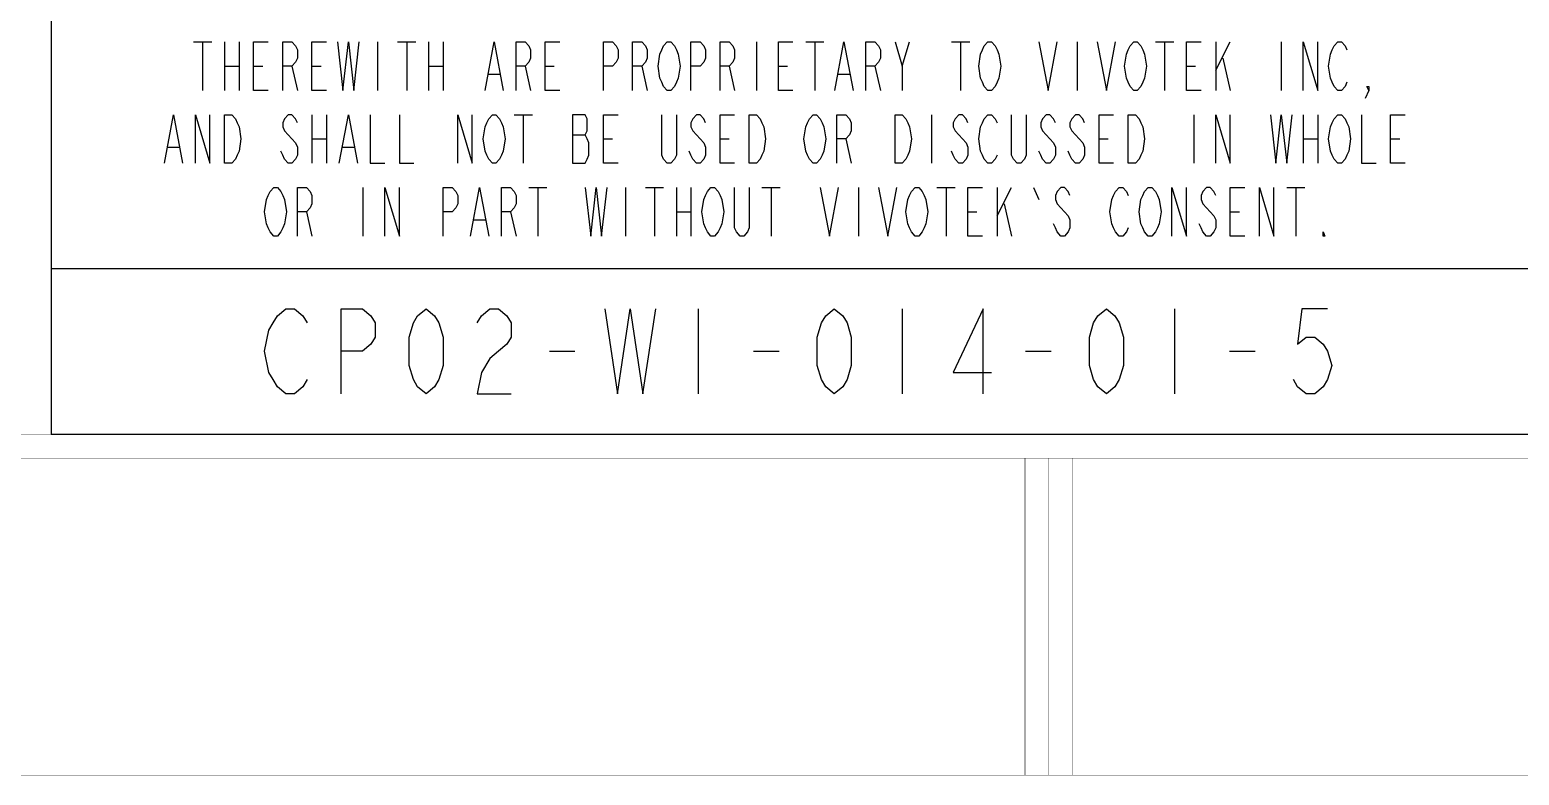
# Model space of a CAD drawing. Header units: millimetres. Extents: x 42 to 799, y 30 to 564.
# Drawn here: x 669.39 to 706.17, y 29.7 to 48.13 of the extents above; entities that cross this region are included whole.
import ezdxf

# ---------------------------------------------------------------- set-up
doc = ezdxf.new("R2010")
doc.units = ezdxf.units.MM
doc.header["$LTSCALE"] = 46.255
doc.layers.get('0').update_dxf_attribs({"linetype": 'CONTINUOUS'})

msp = doc.modelspace()

# ---------------------------------------------------------------- linework, layer by layer
at = {"color": 2, "linetype": 'Continuous'}
for p, q in [((669.917, 66.826), (669.917, 38.126)), ((673.432, 47.826), (673.882, 47.826)), ((673.657, 47.826), (673.657, 46.626)), ((674.197, 47.826), (674.197, 46.626)), ((674.557, 47.826), (674.557, 46.626)), ((677.977, 47.826), (677.977, 46.626)), ((678.472, 47.826), (678.922, 47.826)), ((678.697, 47.826), (678.697, 46.626)), ((679.237, 47.826), (679.237, 46.626)), ((679.597, 47.826), (679.597, 46.626)), ((687.337, 47.826), (687.337, 46.626)), ((688.552, 47.826), (689.002, 47.826)), ((688.777, 47.826), (688.777, 46.626)), ((690.937, 47.226), (691.117, 47.826)), ((692.152, 47.826), (692.602, 47.826)), ((692.377, 47.826), (692.377, 46.626)), ((695.257, 47.826), (695.257, 46.626)), ((697.192, 47.826), (697.642, 47.826)), ((697.417, 47.826), (697.417, 46.626)), ((698.677, 47.826), (698.677, 46.626)), ((698.677, 47.126), (699.037, 47.826)), ((700.297, 47.826), (700.297, 46.626)), ((674.197, 47.226), (674.557, 47.226)), ((674.917, 47.226), (675.142, 47.226)), ((675.862, 47.226), (675.997, 46.626)), ((676.357, 47.226), (676.582, 47.226)), ((679.237, 47.226), (679.597, 47.226)), ((681.622, 47.226), (681.757, 46.626)), ((682.117, 47.226), (682.342, 47.226)), ((684.502, 47.226), (684.637, 46.626)), ((686.662, 47.226), (686.797, 46.626)), ((687.877, 47.226), (688.102, 47.226)), ((690.262, 47.226), (690.397, 46.626)), ((697.957, 47.226), (698.182, 47.226)), ((698.857, 47.426), (699.037, 46.626)), ((680.722, 47.026), (680.992, 47.026)), ((689.362, 47.026), (689.632, 47.026)), ((676.357, 46.026), (676.357, 44.826)), ((676.717, 46.026), (676.717, 44.826)), ((681.352, 46.026), (681.802, 46.026)), ((681.577, 46.026), (681.577, 44.826)), ((691.657, 46.026), (691.657, 44.826)), ((698.137, 46.026), (698.137, 44.826)), ((700.837, 46.026), (700.837, 44.826)), ((701.197, 46.026), (701.197, 44.826)), ((676.357, 45.426), (676.717, 45.426)), ((682.792, 45.526), (683.107, 45.526)), ((683.557, 45.426), (683.782, 45.426)), ((686.437, 45.426), (686.662, 45.426)), ((689.542, 45.426), (689.677, 44.826)), ((695.797, 45.426), (696.022, 45.426)), ((700.837, 45.426), (701.197, 45.426)), ((702.997, 45.426), (703.222, 45.426)), ((672.802, 45.226), (673.072, 45.226)), ((677.122, 45.226), (677.392, 45.226)), ((677.617, 44.226), (677.617, 43.026)), ((681.712, 44.226), (682.162, 44.226)), ((681.937, 44.226), (681.937, 43.026)), ((684.097, 44.226), (684.097, 43.026)), ((684.592, 44.226), (685.042, 44.226)), ((684.817, 44.226), (684.817, 43.026)), ((685.357, 44.226), (685.357, 43.026)), ((685.717, 44.226), (685.717, 43.026)), ((687.472, 44.226), (687.922, 44.226)), ((687.697, 44.226), (687.697, 43.026)), ((689.857, 44.226), (689.857, 43.026)), ((691.792, 44.226), (692.242, 44.226)), ((692.017, 44.226), (692.017, 43.026)), ((693.277, 44.226), (693.277, 43.026)), ((693.277, 43.526), (693.637, 44.226)), ((694.177, 44.226), (694.312, 43.926)), ((700.432, 44.226), (700.882, 44.226)), ((700.657, 44.226), (700.657, 43.026)), ((693.457, 43.826), (693.637, 43.026)), ((676.222, 43.626), (676.357, 43.026)), ((680.362, 43.426), (680.632, 43.426)), ((681.262, 43.626), (681.397, 43.026)), ((685.357, 43.626), (685.717, 43.626)), ((692.557, 43.626), (692.782, 43.626)), ((699.037, 43.626), (699.262, 43.626)), ((669.917, 42.226), (789.917, 42.226)), ((685.897, 41.226), (685.897, 39.126)), ((690.937, 41.226), (690.937, 39.126)), ((697.657, 41.226), (697.657, 39.126)), ((682.222, 40.176), (682.852, 40.176)), ((687.262, 40.176), (687.892, 40.176)), ((693.982, 40.176), (694.612, 40.176)), ((699.022, 40.176), (699.652, 40.176)), ((669.917, 38.126), (789.917, 38.126))]:
    msp.add_line(p, q, dxfattribs=at)
for points in [[(675.277, 46.626), (674.917, 46.626), (674.917, 47.826), (675.277, 47.826)], [(675.637, 46.626), (675.637, 47.826), (675.862, 47.826), (675.952, 47.726), (675.997, 47.626), (675.997, 47.426), (675.952, 47.326), (675.862, 47.226), (675.637, 47.226)], [(676.717, 46.626), (676.357, 46.626), (676.357, 47.826), (676.717, 47.826)], [(676.987, 47.826), (677.122, 46.626), (677.257, 47.826), (677.392, 46.626), (677.527, 47.826)], [(680.632, 46.626), (680.857, 47.826), (681.082, 46.626)], [(681.397, 46.626), (681.397, 47.826), (681.622, 47.826), (681.712, 47.726), (681.757, 47.626), (681.757, 47.426), (681.712, 47.326), (681.622, 47.226), (681.397, 47.226)], [(682.477, 46.626), (682.117, 46.626), (682.117, 47.826), (682.477, 47.826)], [(683.557, 46.626), (683.557, 47.826), (683.782, 47.826), (683.872, 47.726), (683.917, 47.626), (683.917, 47.426), (683.872, 47.326), (683.782, 47.226), (683.557, 47.226)], [(684.277, 46.626), (684.277, 47.826), (684.502, 47.826), (684.592, 47.726), (684.637, 47.626), (684.637, 47.426), (684.592, 47.326), (684.502, 47.226), (684.277, 47.226)], [(685.357, 46.826), (685.312, 46.726), (685.222, 46.626), (685.132, 46.626), (685.042, 46.726), (684.997, 46.826), (684.952, 46.926), (684.907, 47.226), (684.952, 47.526), (684.997, 47.626), (685.042, 47.726), (685.132, 47.826), (685.222, 47.826), (685.312, 47.726), (685.357, 47.626), (685.402, 47.526), (685.447, 47.226), (685.402, 46.926), (685.357, 46.826)], [(685.717, 46.626), (685.717, 47.826), (685.942, 47.826), (686.032, 47.726), (686.077, 47.626), (686.077, 47.426), (686.032, 47.326), (685.942, 47.226), (685.717, 47.226)], [(686.437, 46.626), (686.437, 47.826), (686.662, 47.826), (686.752, 47.726), (686.797, 47.626), (686.797, 47.426), (686.752, 47.326), (686.662, 47.226), (686.437, 47.226)], [(688.237, 46.626), (687.877, 46.626), (687.877, 47.826), (688.237, 47.826)], [(689.272, 46.626), (689.497, 47.826), (689.722, 46.626)], [(690.037, 46.626), (690.037, 47.826), (690.262, 47.826), (690.352, 47.726), (690.397, 47.626), (690.397, 47.426), (690.352, 47.326), (690.262, 47.226), (690.037, 47.226)], [(690.757, 47.826), (690.937, 47.226), (690.937, 46.626)], [(693.277, 46.826), (693.232, 46.726), (693.142, 46.626), (693.052, 46.626), (692.962, 46.726), (692.917, 46.826), (692.872, 46.926), (692.827, 47.226), (692.872, 47.526), (692.917, 47.626), (692.962, 47.726), (693.052, 47.826), (693.142, 47.826), (693.232, 47.726), (693.277, 47.626), (693.322, 47.526), (693.367, 47.226), (693.322, 46.926), (693.277, 46.826)], [(694.312, 47.826), (694.537, 46.626), (694.762, 47.826)], [(695.752, 47.826), (695.977, 46.626), (696.202, 47.826)], [(696.877, 46.826), (696.832, 46.726), (696.742, 46.626), (696.652, 46.626), (696.562, 46.726), (696.517, 46.826), (696.472, 46.926), (696.427, 47.226), (696.472, 47.526), (696.517, 47.626), (696.562, 47.726), (696.652, 47.826), (696.742, 47.826), (696.832, 47.726), (696.877, 47.626), (696.922, 47.526), (696.967, 47.226), (696.922, 46.926), (696.877, 46.826)], [(698.317, 46.626), (697.957, 46.626), (697.957, 47.826), (698.317, 47.826)], [(700.837, 46.626), (700.837, 47.826), (701.197, 46.626), (701.197, 47.826)], [(701.917, 46.826), (701.872, 46.726), (701.782, 46.626), (701.692, 46.626), (701.602, 46.726), (701.557, 46.826), (701.512, 46.926), (701.467, 47.226), (701.512, 47.526), (701.557, 47.626), (701.602, 47.726), (701.692, 47.826), (701.782, 47.826), (701.872, 47.726), (701.917, 47.626)], [(702.457, 46.626), (702.412, 46.726), (702.457, 46.726), (702.457, 46.626), (702.367, 46.426)], [(672.712, 44.826), (672.937, 46.026), (673.162, 44.826)], [(673.477, 44.826), (673.477, 46.026), (673.837, 44.826), (673.837, 46.026)], [(674.197, 46.026), (674.377, 46.026), (674.467, 45.926), (674.512, 45.826), (674.557, 45.726), (674.602, 45.426), (674.557, 45.126), (674.512, 45.026), (674.467, 44.926), (674.377, 44.826), (674.197, 44.826), (674.197, 46.026)], [(675.997, 45.826), (675.952, 45.926), (675.862, 46.026), (675.772, 46.026), (675.682, 45.926), (675.637, 45.826), (675.637, 45.726), (675.682, 45.626), (675.772, 45.526), (675.862, 45.426), (675.952, 45.326), (675.997, 45.226), (675.997, 45.026), (675.952, 44.926), (675.862, 44.826), (675.772, 44.826), (675.682, 44.926), (675.637, 45.026), (675.592, 45.126)], [(677.032, 44.826), (677.257, 46.026), (677.482, 44.826)], [(677.797, 46.026), (677.797, 44.826), (678.157, 44.826)], [(678.517, 46.026), (678.517, 44.826), (678.877, 44.826)], [(679.957, 44.826), (679.957, 46.026), (680.317, 44.826), (680.317, 46.026)], [(681.037, 45.026), (680.992, 44.926), (680.902, 44.826), (680.812, 44.826), (680.722, 44.926), (680.677, 45.026), (680.632, 45.126), (680.587, 45.426), (680.632, 45.726), (680.677, 45.826), (680.722, 45.926), (680.812, 46.026), (680.902, 46.026), (680.992, 45.926), (681.037, 45.826), (681.082, 45.726), (681.127, 45.426), (681.082, 45.126), (681.037, 45.026)], [(682.792, 46.026), (682.792, 44.826), (683.107, 44.826), (683.152, 44.926), (683.197, 45.026), (683.197, 45.326), (683.152, 45.426), (683.107, 45.526), (683.152, 45.626), (683.152, 45.926), (683.107, 46.026), (682.792, 46.026)], [(683.917, 44.826), (683.557, 44.826), (683.557, 46.026), (683.917, 46.026)], [(685.357, 46.026), (685.357, 45.026), (685.312, 44.926), (685.222, 44.826), (685.132, 44.826), (685.042, 44.926), (684.997, 45.026), (684.997, 46.026)], [(686.077, 45.826), (686.032, 45.926), (685.942, 46.026), (685.852, 46.026), (685.762, 45.926), (685.717, 45.826), (685.717, 45.726), (685.762, 45.626), (685.852, 45.526), (685.942, 45.426), (686.032, 45.326), (686.077, 45.226), (686.077, 45.026), (686.032, 44.926), (685.942, 44.826), (685.852, 44.826), (685.762, 44.926), (685.717, 45.026), (685.672, 45.126)], [(686.797, 44.826), (686.437, 44.826), (686.437, 46.026), (686.797, 46.026)], [(687.157, 46.026), (687.337, 46.026), (687.427, 45.926), (687.472, 45.826), (687.517, 45.726), (687.562, 45.426), (687.517, 45.126), (687.472, 45.026), (687.427, 44.926), (687.337, 44.826), (687.157, 44.826), (687.157, 46.026)], [(688.957, 45.026), (688.912, 44.926), (688.822, 44.826), (688.732, 44.826), (688.642, 44.926), (688.597, 45.026), (688.552, 45.126), (688.507, 45.426), (688.552, 45.726), (688.597, 45.826), (688.642, 45.926), (688.732, 46.026), (688.822, 46.026), (688.912, 45.926), (688.957, 45.826), (689.002, 45.726), (689.047, 45.426), (689.002, 45.126), (688.957, 45.026)], [(689.317, 44.826), (689.317, 46.026), (689.542, 46.026), (689.632, 45.926), (689.677, 45.826), (689.677, 45.626), (689.632, 45.526), (689.542, 45.426), (689.317, 45.426)], [(690.757, 46.026), (690.937, 46.026), (691.027, 45.926), (691.072, 45.826), (691.117, 45.726), (691.162, 45.426), (691.117, 45.126), (691.072, 45.026), (691.027, 44.926), (690.937, 44.826), (690.757, 44.826), (690.757, 46.026)], [(692.557, 45.826), (692.512, 45.926), (692.422, 46.026), (692.332, 46.026), (692.242, 45.926), (692.197, 45.826), (692.197, 45.726), (692.242, 45.626), (692.332, 45.526), (692.422, 45.426), (692.512, 45.326), (692.557, 45.226), (692.557, 45.026), (692.512, 44.926), (692.422, 44.826), (692.332, 44.826), (692.242, 44.926), (692.197, 45.026), (692.152, 45.126)], [(693.277, 45.026), (693.232, 44.926), (693.142, 44.826), (693.052, 44.826), (692.962, 44.926), (692.917, 45.026), (692.872, 45.126), (692.827, 45.426), (692.872, 45.726), (692.917, 45.826), (692.962, 45.926), (693.052, 46.026), (693.142, 46.026), (693.232, 45.926), (693.277, 45.826)], [(693.997, 46.026), (693.997, 45.026), (693.952, 44.926), (693.862, 44.826), (693.772, 44.826), (693.682, 44.926), (693.637, 45.026), (693.637, 46.026)], [(694.717, 45.826), (694.672, 45.926), (694.582, 46.026), (694.492, 46.026), (694.402, 45.926), (694.357, 45.826), (694.357, 45.726), (694.402, 45.626), (694.492, 45.526), (694.582, 45.426), (694.672, 45.326), (694.717, 45.226), (694.717, 45.026), (694.672, 44.926), (694.582, 44.826), (694.492, 44.826), (694.402, 44.926), (694.357, 45.026), (694.312, 45.126)], [(695.437, 45.826), (695.392, 45.926), (695.302, 46.026), (695.212, 46.026), (695.122, 45.926), (695.077, 45.826), (695.077, 45.726), (695.122, 45.626), (695.212, 45.526), (695.302, 45.426), (695.392, 45.326), (695.437, 45.226), (695.437, 45.026), (695.392, 44.926), (695.302, 44.826), (695.212, 44.826), (695.122, 44.926), (695.077, 45.026), (695.032, 45.126)], [(696.157, 44.826), (695.797, 44.826), (695.797, 46.026), (696.157, 46.026)], [(696.517, 46.026), (696.697, 46.026), (696.787, 45.926), (696.832, 45.826), (696.877, 45.726), (696.922, 45.426), (696.877, 45.126), (696.832, 45.026), (696.787, 44.926), (696.697, 44.826), (696.517, 44.826), (696.517, 46.026)], [(698.677, 44.826), (698.677, 46.026), (699.037, 44.826), (699.037, 46.026)], [(700.027, 46.026), (700.162, 44.826), (700.297, 46.026), (700.432, 44.826), (700.567, 46.026)], [(701.917, 45.026), (701.872, 44.926), (701.782, 44.826), (701.692, 44.826), (701.602, 44.926), (701.557, 45.026), (701.512, 45.126), (701.467, 45.426), (701.512, 45.726), (701.557, 45.826), (701.602, 45.926), (701.692, 46.026), (701.782, 46.026), (701.872, 45.926), (701.917, 45.826), (701.962, 45.726), (702.007, 45.426), (701.962, 45.126), (701.917, 45.026)], [(702.277, 46.026), (702.277, 44.826), (702.637, 44.826)], [(703.357, 44.826), (702.997, 44.826), (702.997, 46.026), (703.357, 46.026)], [(675.637, 43.226), (675.592, 43.126), (675.502, 43.026), (675.412, 43.026), (675.322, 43.126), (675.277, 43.226), (675.232, 43.326), (675.187, 43.626), (675.232, 43.926), (675.277, 44.026), (675.322, 44.126), (675.412, 44.226), (675.502, 44.226), (675.592, 44.126), (675.637, 44.026), (675.682, 43.926), (675.727, 43.626), (675.682, 43.326), (675.637, 43.226)], [(675.997, 43.026), (675.997, 44.226), (676.222, 44.226), (676.312, 44.126), (676.357, 44.026), (676.357, 43.826), (676.312, 43.726), (676.222, 43.626), (675.997, 43.626)], [(678.157, 43.026), (678.157, 44.226), (678.517, 43.026), (678.517, 44.226)], [(679.597, 43.026), (679.597, 44.226), (679.822, 44.226), (679.912, 44.126), (679.957, 44.026), (679.957, 43.826), (679.912, 43.726), (679.822, 43.626), (679.597, 43.626)], [(680.272, 43.026), (680.497, 44.226), (680.722, 43.026)], [(681.037, 43.026), (681.037, 44.226), (681.262, 44.226), (681.352, 44.126), (681.397, 44.026), (681.397, 43.826), (681.352, 43.726), (681.262, 43.626), (681.037, 43.626)], [(683.107, 44.226), (683.242, 43.026), (683.377, 44.226), (683.512, 43.026), (683.647, 44.226)], [(686.437, 43.226), (686.392, 43.126), (686.302, 43.026), (686.212, 43.026), (686.122, 43.126), (686.077, 43.226), (686.032, 43.326), (685.987, 43.626), (686.032, 43.926), (686.077, 44.026), (686.122, 44.126), (686.212, 44.226), (686.302, 44.226), (686.392, 44.126), (686.437, 44.026), (686.482, 43.926), (686.527, 43.626), (686.482, 43.326), (686.437, 43.226)], [(687.157, 44.226), (687.157, 43.226), (687.112, 43.126), (687.022, 43.026), (686.932, 43.026), (686.842, 43.126), (686.797, 43.226), (686.797, 44.226)], [(688.912, 44.226), (689.137, 43.026), (689.362, 44.226)], [(690.352, 44.226), (690.577, 43.026), (690.802, 44.226)], [(691.477, 43.226), (691.432, 43.126), (691.342, 43.026), (691.252, 43.026), (691.162, 43.126), (691.117, 43.226), (691.072, 43.326), (691.027, 43.626), (691.072, 43.926), (691.117, 44.026), (691.162, 44.126), (691.252, 44.226), (691.342, 44.226), (691.432, 44.126), (691.477, 44.026), (691.522, 43.926), (691.567, 43.626), (691.522, 43.326), (691.477, 43.226)], [(692.917, 43.026), (692.557, 43.026), (692.557, 44.226), (692.917, 44.226)], [(695.077, 44.026), (695.032, 44.126), (694.942, 44.226), (694.852, 44.226), (694.762, 44.126), (694.717, 44.026), (694.717, 43.926), (694.762, 43.826), (694.852, 43.726), (694.942, 43.626), (695.032, 43.526), (695.077, 43.426), (695.077, 43.226), (695.032, 43.126), (694.942, 43.026), (694.852, 43.026), (694.762, 43.126), (694.717, 43.226), (694.672, 43.326)], [(696.517, 43.226), (696.472, 43.126), (696.382, 43.026), (696.292, 43.026), (696.202, 43.126), (696.157, 43.226), (696.112, 43.326), (696.067, 43.626), (696.112, 43.926), (696.157, 44.026), (696.202, 44.126), (696.292, 44.226), (696.382, 44.226), (696.472, 44.126), (696.517, 44.026)], [(697.237, 43.226), (697.192, 43.126), (697.102, 43.026), (697.012, 43.026), (696.922, 43.126), (696.877, 43.226), (696.832, 43.326), (696.787, 43.626), (696.832, 43.926), (696.877, 44.026), (696.922, 44.126), (697.012, 44.226), (697.102, 44.226), (697.192, 44.126), (697.237, 44.026), (697.282, 43.926), (697.327, 43.626), (697.282, 43.326), (697.237, 43.226)], [(697.597, 43.026), (697.597, 44.226), (697.957, 43.026), (697.957, 44.226)], [(698.677, 44.026), (698.632, 44.126), (698.542, 44.226), (698.452, 44.226), (698.362, 44.126), (698.317, 44.026), (698.317, 43.926), (698.362, 43.826), (698.452, 43.726), (698.542, 43.626), (698.632, 43.526), (698.677, 43.426), (698.677, 43.226), (698.632, 43.126), (698.542, 43.026), (698.452, 43.026), (698.362, 43.126), (698.317, 43.226), (698.272, 43.326)], [(699.397, 43.026), (699.037, 43.026), (699.037, 44.226), (699.397, 44.226)], [(699.757, 43.026), (699.757, 44.226), (700.117, 43.026), (700.117, 44.226)], [(701.377, 43.026), (701.332, 43.026), (701.332, 43.126), (701.377, 43.026)], [(676.237, 39.476), (676.132, 39.301), (675.922, 39.126), (675.712, 39.126), (675.502, 39.301), (675.397, 39.476), (675.292, 39.651), (675.187, 40.176), (675.292, 40.701), (675.397, 40.876), (675.502, 41.051), (675.712, 41.226), (675.922, 41.226), (676.132, 41.051), (676.237, 40.876)], [(677.077, 39.126), (677.077, 41.226), (677.602, 41.226), (677.812, 41.051), (677.917, 40.876), (677.917, 40.526), (677.812, 40.351), (677.602, 40.176), (677.077, 40.176)], [(679.177, 39.126), (678.967, 39.301), (678.862, 39.476), (678.757, 39.826), (678.757, 40.526), (678.862, 40.876), (678.967, 41.051), (679.177, 41.226), (679.387, 41.051), (679.492, 40.876), (679.597, 40.526), (679.597, 39.826), (679.492, 39.476), (679.387, 39.301), (679.177, 39.126)], [(680.437, 40.876), (680.542, 41.051), (680.752, 41.226), (680.962, 41.226), (681.172, 41.051), (681.277, 40.876), (681.277, 40.526), (681.172, 40.351), (680.962, 40.176), (680.752, 40.001), (680.542, 39.651), (680.437, 39.126), (681.277, 39.126)], [(683.587, 41.226), (683.902, 39.126), (684.217, 41.226), (684.532, 39.126), (684.847, 41.226)], [(689.257, 39.126), (689.047, 39.301), (688.942, 39.476), (688.837, 39.826), (688.837, 40.526), (688.942, 40.876), (689.047, 41.051), (689.257, 41.226), (689.467, 41.051), (689.572, 40.876), (689.677, 40.526), (689.677, 39.826), (689.572, 39.476), (689.467, 39.301), (689.257, 39.126)], [(692.932, 39.126), (692.932, 41.226), (692.197, 39.651), (693.142, 39.651)], [(695.977, 39.126), (695.767, 39.301), (695.662, 39.476), (695.557, 39.826), (695.557, 40.526), (695.662, 40.876), (695.767, 41.051), (695.977, 41.226), (696.187, 41.051), (696.292, 40.876), (696.397, 40.526), (696.397, 39.826), (696.292, 39.476), (696.187, 39.301), (695.977, 39.126)], [(701.437, 41.226), (700.807, 41.226), (700.702, 40.351), (700.912, 40.526), (701.122, 40.526), (701.332, 40.351), (701.437, 40.176), (701.542, 39.826), (701.437, 39.476), (701.332, 39.301), (701.122, 39.126), (700.912, 39.126), (700.702, 39.301), (700.597, 39.476)]]:
    msp.add_lwpolyline(points, dxfattribs=at)
at = {"color": 7, "linetype": 'Continuous', "const_width": 0.01}
for points in [[(50.882, 38.12), (789.922, 38.12)], [(50.294, 37.533), (790.51, 37.533)], [(693.968, 37.533), (693.968, 29.7)], [(694.556, 37.533), (694.556, 29.7)], [(695.143, 37.533), (695.143, 29.7)], [(42.461, 29.7), (798.538, 29.7)]]:
    msp.add_lwpolyline(points, dxfattribs=at)

doc.saveas('drawing.dxf')
